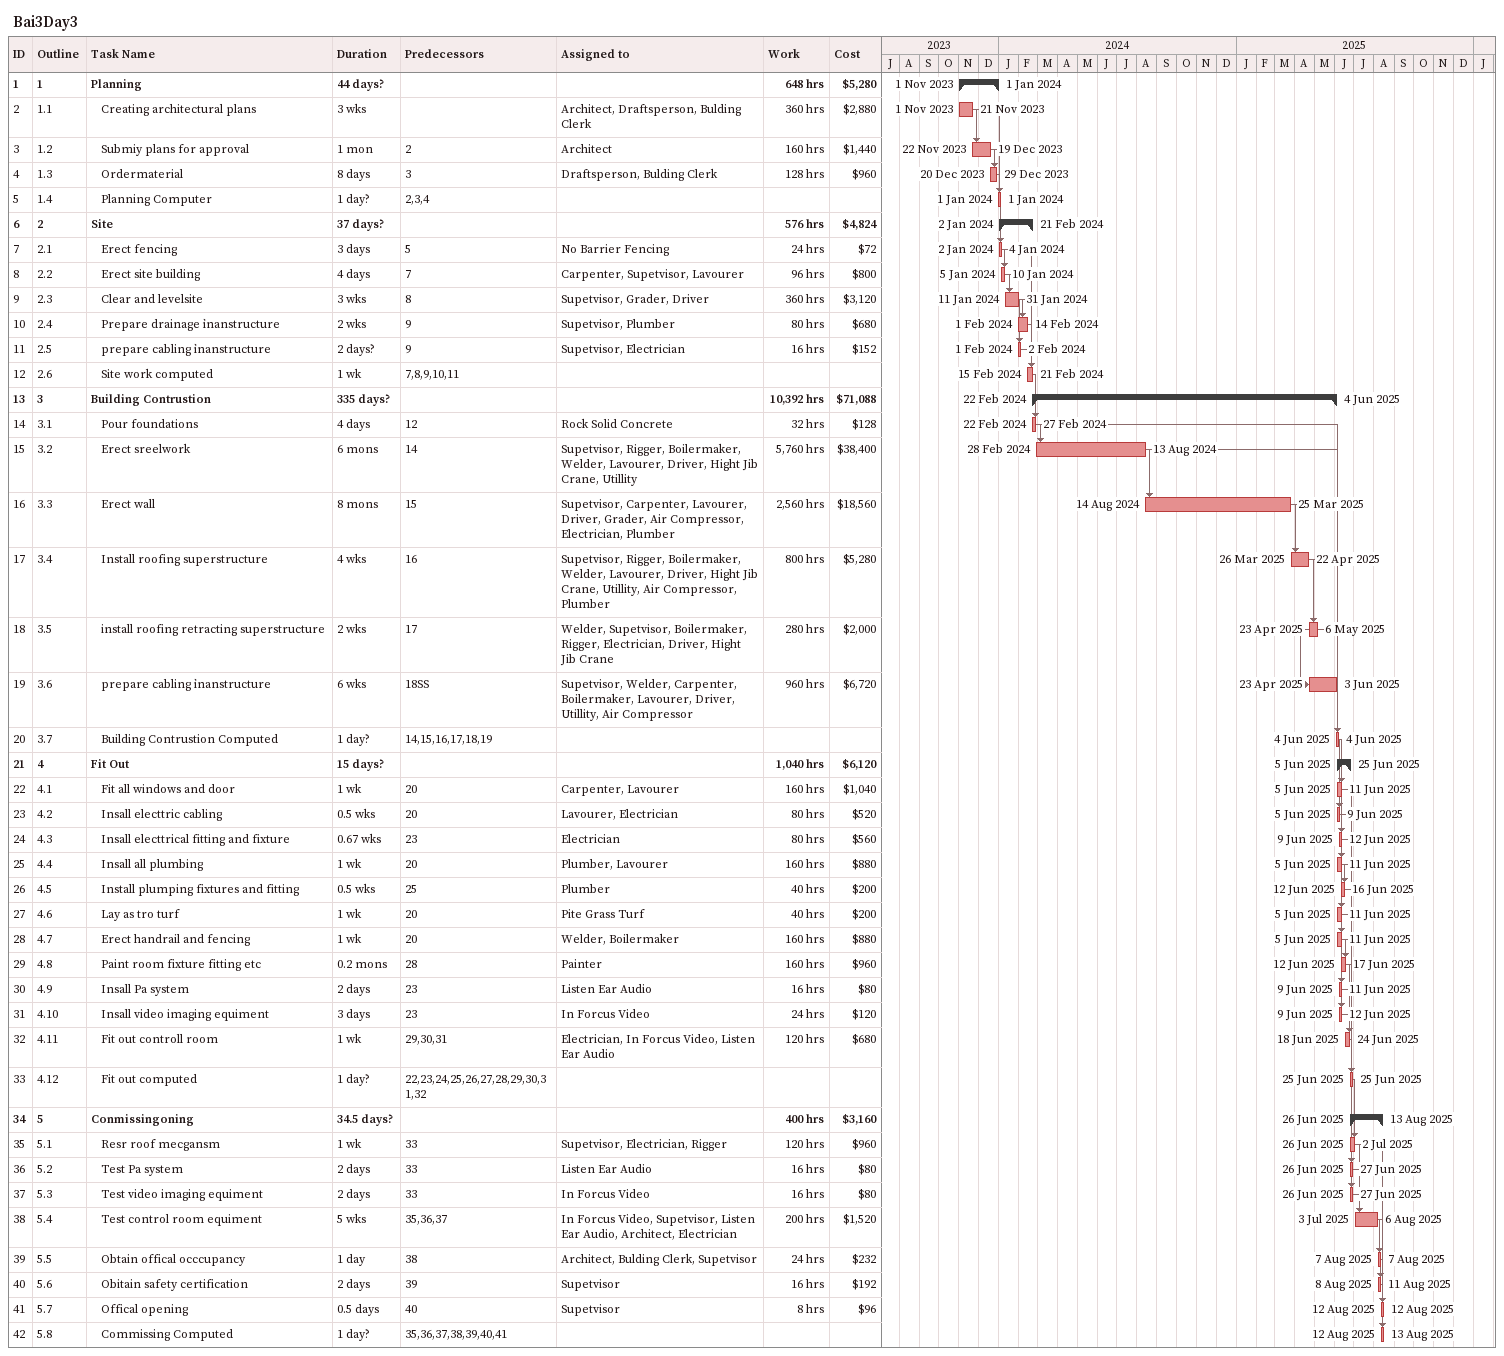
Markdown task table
Bai3Day3

| ID | WBS | Task | Duration | Start | Finish | Predecessors | Resources | Work (h) | Cost ($) |
|---|---|---|---|---|---|---|---|---|---|
| 1 | 1 | **Planning** | 44d? | 2023-11-01 | 2024-01-01 |  |  | 648 | 5280 |
| 2 | 1.1 | Creating architectural plans | 3w | 2023-11-01 | 2023-11-21 |  | Architect, Draftsperson, Bulding Clerk | 360 | 2880 |
| 3 | 1.2 | Submiy plans for approval | 1mo | 2023-11-22 | 2023-12-19 | 2 | Architect | 160 | 1440 |
| 4 | 1.3 | Ordermaterial | 8d | 2023-12-20 | 2023-12-29 | 3 | Draftsperson, Bulding Clerk | 128 | 960 |
| 5 | 1.4 | Planning Computer | 1d? | 2024-01-01 | 2024-01-01 | 2, 3, 4 |  |  |  |
| 6 | 2 | **Site** | 37d? | 2024-01-02 | 2024-02-21 |  |  | 576 | 4824 |
| 7 | 2.1 | Erect fencing | 3d | 2024-01-02 | 2024-01-04 | 5 | No Barrier Fencing | 24 | 72 |
| 8 | 2.2 | Erect site building | 4d | 2024-01-05 | 2024-01-10 | 7 | Carpenter, Supetvisor, Lavourer | 96 | 800 |
| 9 | 2.3 | Clear and levelsite | 3w | 2024-01-11 | 2024-01-31 | 8 | Supetvisor, Grader, Driver | 360 | 3120 |
| 10 | 2.4 | Prepare drainage ỉnanstructure | 2w | 2024-02-01 | 2024-02-14 | 9 | Supetvisor, Plumber | 80 | 680 |
| 11 | 2.5 | prepare cabling ỉnanstructure | 2d? | 2024-02-01 | 2024-02-02 | 9 | Supetvisor, Electrician | 16 | 152 |
| 12 | 2.6 | Site work computed | 1w | 2024-02-15 | 2024-02-21 | 7, 8, 9, 10, 11 |  |  |  |
| 13 | 3 | **Building Contrustion** | 335d? | 2024-02-22 | 2025-06-04 |  |  | 10392 | 71088 |
| 14 | 3.1 | Pour foundations | 4d | 2024-02-22 | 2024-02-27 | 12 | Rock Solid Concrete | 32 | 128 |
| 15 | 3.2 | Erect sreelwork | 6mo | 2024-02-28 | 2024-08-13 | 14 | Supetvisor, Rigger, Boilermaker, Welder, Lavourer, Driver, Hight Jib Crane, Utillity | 5760 | 38400 |
| 16 | 3.3 | Erect wall | 8mo | 2024-08-14 | 2025-03-25 | 15 | Supetvisor, Carpenter, Lavourer, Driver, Grader, Air Compressor, Electrician, Plumber | 2560 | 18560 |
| 17 | 3.4 | Install roofing superstructure | 4w | 2025-03-26 | 2025-04-22 | 16 | Supetvisor, Rigger, Boilermaker, Welder, Lavourer, Driver, Hight Jib Crane, Utillity, Air Compressor, Plumber | 800 | 5280 |
| 18 | 3.5 | install roofing retracting superstructure | 2w | 2025-04-23 | 2025-05-06 | 17 | Welder, Supetvisor, Boilermaker, Rigger, Electrician, Driver, Hight Jib Crane | 280 | 2000 |
| 19 | 3.6 | prepare cabling ỉnanstructure | 6w | 2025-04-23 | 2025-06-03 | 18SS | Supetvisor, Welder, Carpenter, Boilermaker, Lavourer, Driver, Utillity, Air Compressor | 960 | 6720 |
| 20 | 3.7 | Building Contrustion Computed | 1d? | 2025-06-04 | 2025-06-04 | 14, 15, 16, 17, 18, 19 |  |  |  |
| 21 | 4 | **Fit Out** | 15d? | 2025-06-05 | 2025-06-25 |  |  | 1040 | 6120 |
| 22 | 4.1 | Fit all windows and door | 1w | 2025-06-05 | 2025-06-11 | 20 | Carpenter, Lavourer | 160 | 1040 |
| 23 | 4.2 | Insall electtric cabling | 0.5w | 2025-06-05 | 2025-06-09 | 20 | Lavourer, Electrician | 80 | 520 |
| 24 | 4.3 | Insall electtrical fitting and fixture | 0.67w | 2025-06-09 | 2025-06-12 | 23 | Electrician | 80 | 560 |
| 25 | 4.4 | Insall all plumbing | 1w | 2025-06-05 | 2025-06-11 | 20 | Plumber, Lavourer | 160 | 880 |
| 26 | 4.5 | Install plumping fixtures and fitting | 0.5w | 2025-06-12 | 2025-06-16 | 25 | Plumber | 40 | 200 |
| 27 | 4.6 | Lay as tro turf | 1w | 2025-06-05 | 2025-06-11 | 20 | Pite Grass Turf | 40 | 200 |
| 28 | 4.7 | Erect handrail and fencing | 1w | 2025-06-05 | 2025-06-11 | 20 | Welder, Boilermaker | 160 | 880 |
| 29 | 4.8 | Paint room fixture fitting etc | 0.2mo | 2025-06-12 | 2025-06-17 | 28 | Painter | 160 | 960 |
| 30 | 4.9 | Insall Pa system | 2d | 2025-06-09 | 2025-06-11 | 23 | Listen Ear Audio | 16 | 80 |
| 31 | 4.10 | Insall video imaging equiment | 3d | 2025-06-09 | 2025-06-12 | 23 | In Forcus Video | 24 | 120 |
| 32 | 4.11 | Fit out controll room | 1w | 2025-06-18 | 2025-06-24 | 29, 30, 31 | Electrician, In Forcus Video, Listen Ear Audio | 120 | 680 |
| 33 | 4.12 | Fit out computed | 1d? | 2025-06-25 | 2025-06-25 | 22, 23, 24, 25, 26, 27, 28, 29, 30, 31, 32 |  |  |  |
| 34 | 5 | **Conmissingoning** | 34.5d? | 2025-06-26 | 2025-08-13 |  |  | 400 | 3160 |
| 35 | 5.1 | Resr roof mecgansm | 1w | 2025-06-26 | 2025-07-02 | 33 | Supetvisor, Electrician, Rigger | 120 | 960 |
| 36 | 5.2 | Test Pa system | 2d | 2025-06-26 | 2025-06-27 | 33 | Listen Ear Audio | 16 | 80 |
| 37 | 5.3 | Test video imaging equiment | 2d | 2025-06-26 | 2025-06-27 | 33 | In Forcus Video | 16 | 80 |
| 38 | 5.4 | Test control room equiment | 5w | 2025-07-03 | 2025-08-06 | 35, 36, 37 | In Forcus Video, Supetvisor, Listen Ear Audio, Architect, Electrician | 200 | 1520 |
| 39 | 5.5 | Obtain offical occcupancy | 1d | 2025-08-07 | 2025-08-07 | 38 | Architect, Bulding Clerk, Supetvisor | 24 | 232 |
| 40 | 5.6 | Obitain safety certification | 2d | 2025-08-08 | 2025-08-11 | 39 | Supetvisor | 16 | 192 |
| 41 | 5.7 | Offical opening | 0.5d | 2025-08-12 | 2025-08-12 | 40 | Supetvisor | 8 | 96 |
| 42 | 5.8 | Commissing Computed | 1d? | 2025-08-12 | 2025-08-13 | 35, 36, 37, 38, 39, 40, 41 |  |  |  |
